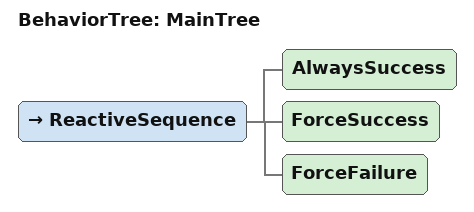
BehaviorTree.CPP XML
<root BTCPP_format="4">
        <BehaviorTree ID="MainTree">
            <ReactiveSequence>
                <AlwaysSuccess/>
                <ForceSuccess/>
                <ForceFailure/>
            </ReactiveSequence>
        </BehaviorTree>
    </root>
